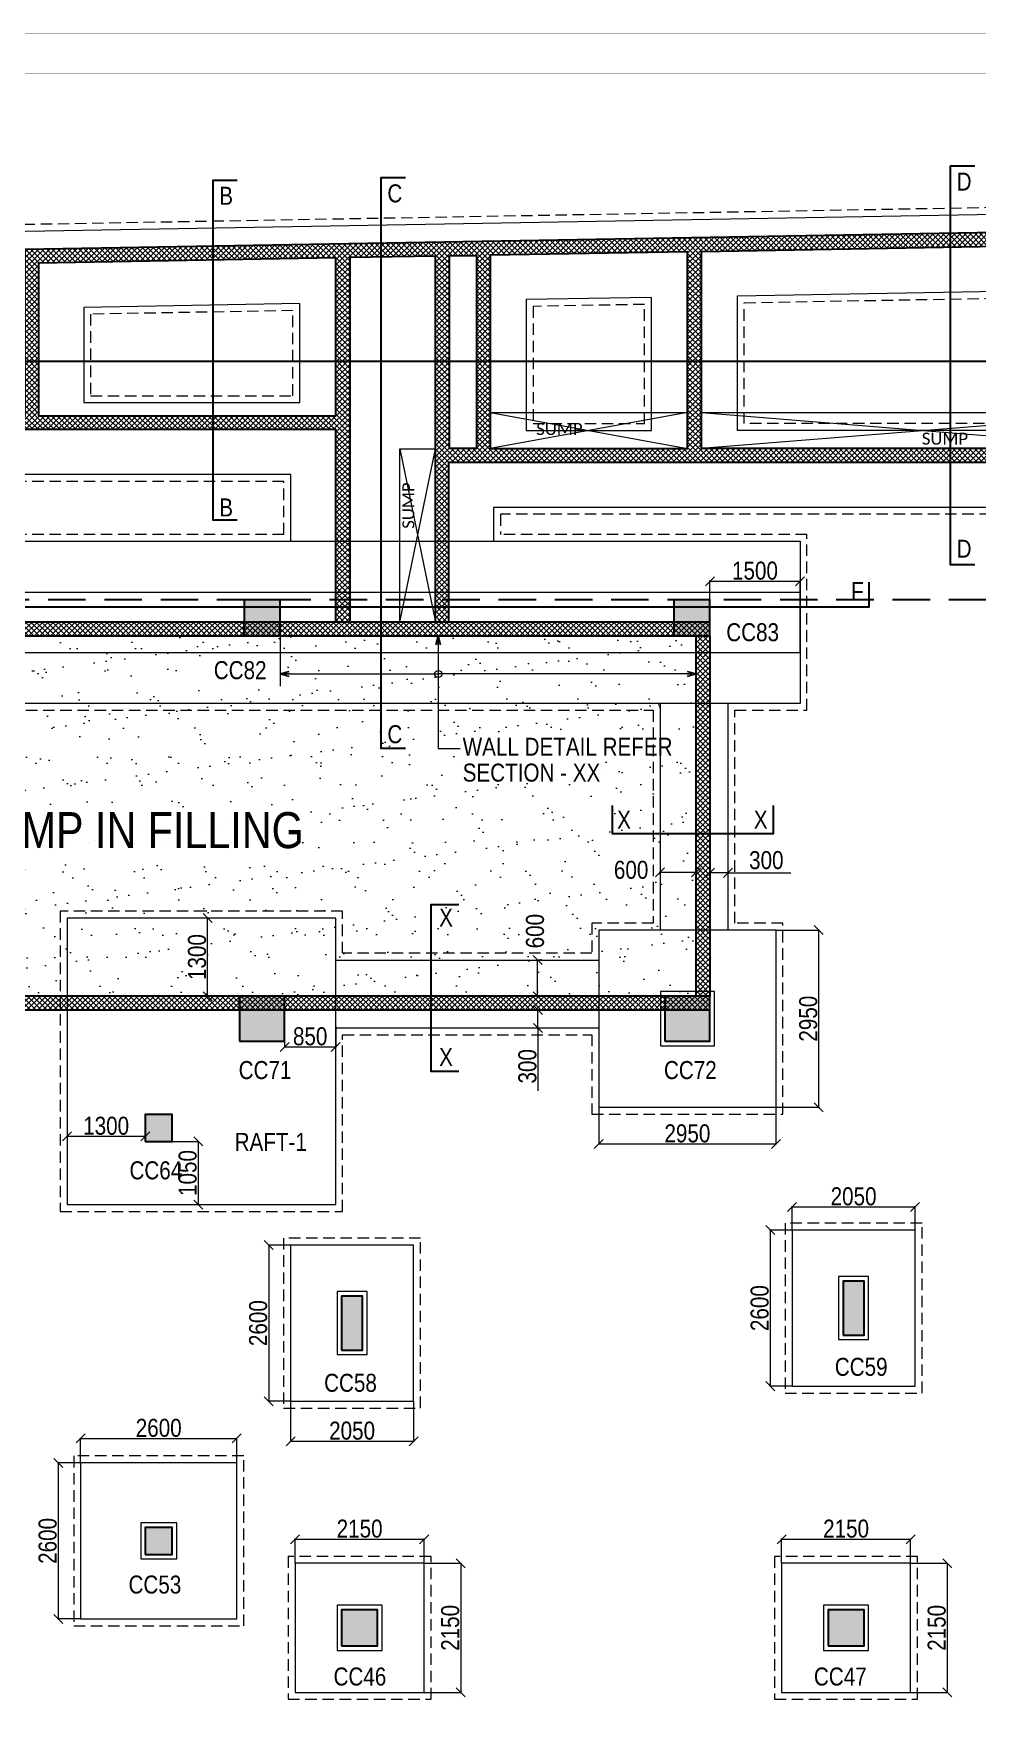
# Model space of a CAD drawing. Header units: millimetres. Extents: x 1112055 to 3390982, y -148532 to 766891.
# Drawn here: x 2904892 to 2920605, y 348168 to 376192 of the extents above; entities that cross this region are included whole.
import ezdxf

# ---------------------------------------------------------------- set-up
doc = ezdxf.new("R2010")
doc.units = ezdxf.units.MM
doc.header["$PDMODE"] = 35
doc.header["$PDSIZE"] = -25
doc.linetypes.add('DASHED2', pattern=[0.375, 0.25, -0.125])
doc.linetypes.add('Hidden', pattern=[9.525, 6.35, -3.175])
for name, color, linetype, lineweight in [('A_Cut-out', 251, 'Continuous', 9), ('B COL. NO.', 3, 'Continuous', 20), ('B FINAL COLUMN', 1, 'Continuous', 30), ('B FOOTING', 49, 'Continuous', 20), ('B FOOTING DIM', 234, 'Continuous', 9), ('B HATCH', 250, 'Continuous', 0), ('B P.C.C', 251, 'Continuous', 0), ('B TITLE BLOCK', 250, 'Continuous', 0), ('EXCAVATION LINE', 236, 'Continuous', 30)]:
    doc.layers.add(name, color=color, linetype=linetype, lineweight=lineweight)
doc.layers.add('B Pedestal', color=7, linetype='Continuous', lineweight=9, true_color=0x5c8948)
doc.layers.add('B-COL HT', color=7, linetype='Continuous', lineweight=0, true_color=0x4e4f45)
doc.layers.add('SXO-TEXT-AREA LOCATION', color=7, linetype='Continuous')
doc.styles.add('ARIAL', font='arial.ttf')
doc.styles.get("Standard").update_dxf_attribs({"font": 'arial.ttf'})
doc.styles.add('SWINC', font='swissc.ttf')
doc.dimstyles.new('BHOOMI', dxfattribs={"dimtxt": 230, "dimasz": 150, "dimexe": 10, "dimexo": 0, "dimgap": 25, "dimtad": 1, "dimdec": 0, "dimzin": 0, "dimdsep": 46, "dimtxsty": 'SWINC', "dimblk": 'OBLIQUE', "dimcen": 0.09, "dimclrd": 250, "dimclre": 250, "dimclrt": 256, "dimaunit": 1, "dimadec": 3, "dimazin": 0, "dimtfac": 1, "dimtdec": 0, "dimtofl": 0, "dimtmove": 1, "dimatfit": 3, "dimfxl": 100, "dimtolj": 1, "dimtzin": 0, "dimlwd": 9, "dimlwe": 5, "dimarcsym": 0})
doc.dimstyles.new('DIM 1', dxfattribs={"dimscale": 0, "dimtxt": 230, "dimasz": 150, "dimexe": 0.18, "dimexo": 0.0625, "dimgap": 0.5, "dimtad": 1, "dimdec": 0, "dimzin": 0, "dimdsep": 46, "dimtxsty": 'ARIAL', "dimblk": 'OBLIQUE', "dimcen": 6, "dimse1": 1, "dimse2": 1, "dimclrd": 256, "dimclrt": 256, "dimadec": 0, "dimazin": 2, "dimtfac": 0.75, "dimtdec": 0, "dimtix": 1, "dimtofl": 0, "dimtmove": 1, "dimatfit": 3, "dimldrblk": 'OPEN30', "dimfxl": 0.18, "dimfrac": 1, "dimtolj": 1, "dimtzin": 0, "dimlwd": -1, "dimarcsym": 0})
pattern_1 = [(45, (1045717.51, -149308.41), (-44.9012806, 44.9012806), []), (135, (1045717.51, -149308.41), (-44.9012806, -44.9012806), [])]

# ---------------------------------------------------------------- blocks, each defined once
blk = doc.blocks.new('_Oblique')
at = {"color": 0, "linetype": 'ByBlock', "lineweight": -2}
blk.add_line((-0.5, -0.5), (0.5, 0.5), dxfattribs=at)
blk = doc.blocks.new('*D4912')
at = {"layer": 'B FOOTING DIM', "color": 250, "lineweight": 5, "ltscale": 0.5, "transparency": 16777216}
for p, q in [((2916152, 366762), (2916152, 367082)), ((2916152, 367072), (2917652, 367072)), ((2917652, 366762), (2917652, 367082))]:
    blk.add_line(p, q, dxfattribs=at)
at = {"layer": 'Defpoints', "color": 0, "transparency": 16777216}
for p in [(2917652, 367072), (2916152, 366762), (2917652, 366762)]:
    blk.add_point(p, dxfattribs=at)
at = {"layer": 'B FOOTING DIM', "color": 250, "lineweight": 5, "transparency": 16777216, "xscale": 150, "yscale": 150, "zscale": 150, "rotation": 180}
blk.add_blockref('_Oblique', (2916152, 367072), dxfattribs=at)
at = {"layer": 'B FOOTING DIM', "color": 250, "lineweight": 5, "transparency": 16777216, "xscale": 150, "yscale": 150, "zscale": 150}
blk.add_blockref('_Oblique', (2917652, 367072), dxfattribs=at)
at = {"layer": 'B FOOTING DIM', "transparency": 16777216, "insert": (2916902, 367247), "char_height": 300, "attachment_point": 5, "style": 'SWINC'}
blk.add_mtext('\\A1;1500', dxfattribs=at)
blk = doc.blocks.new('*D5020')
at = {"layer": 'B FOOTING DIM', "color": 250, "lineweight": 5, "ltscale": 0.5, "transparency": 16777216}
for p, q in [((2909244, 350717), (2909244, 351128)), ((2909244, 351118), (2911394, 351118)), ((2911394, 350717), (2911394, 351128))]:
    blk.add_line(p, q, dxfattribs=at)
at = {"layer": 'Defpoints', "color": 0, "transparency": 16777216}
for p in [(2911394, 351118), (2909244, 350717), (2911394, 350717)]:
    blk.add_point(p, dxfattribs=at)
at = {"layer": 'B FOOTING DIM', "color": 250, "lineweight": 5, "transparency": 16777216, "xscale": 150, "yscale": 150, "zscale": 150, "rotation": 180}
blk.add_blockref('_Oblique', (2909244, 351118), dxfattribs=at)
at = {"layer": 'B FOOTING DIM', "color": 250, "lineweight": 5, "transparency": 16777216, "xscale": 150, "yscale": 150, "zscale": 150}
blk.add_blockref('_Oblique', (2911394, 351118), dxfattribs=at)
at = {"layer": 'B FOOTING DIM', "transparency": 16777216, "insert": (2910319, 351293), "char_height": 300, "attachment_point": 5, "style": 'SWINC'}
blk.add_mtext('\\A1;2150', dxfattribs=at)
blk = doc.blocks.new('*D5021')
at = {"layer": 'B FOOTING DIM', "color": 250, "lineweight": 5, "ltscale": 0.5, "transparency": 16777216}
for p, q in [((2911394, 350717), (2912014, 350717)), ((2912004, 350717), (2912004, 348567)), ((2911394, 348567), (2912014, 348567))]:
    blk.add_line(p, q, dxfattribs=at)
at = {"layer": 'Defpoints', "color": 0, "transparency": 16777216}
for p in [(2911394, 350717), (2911394, 348567), (2912004, 348567)]:
    blk.add_point(p, dxfattribs=at)
at = {"layer": 'B FOOTING DIM', "color": 250, "lineweight": 5, "transparency": 16777216, "xscale": 150, "yscale": 150, "zscale": 150}
for p, rotation in [((2912004, 350717), 90), ((2912004, 348567), 270)]:
    blk.add_blockref('_Oblique', p, dxfattribs=dict(at, rotation=rotation))
at = {"layer": 'B FOOTING DIM', "transparency": 16777216, "insert": (2911829, 349642), "char_height": 300, "attachment_point": 5, "rotation": 90, "style": 'SWINC'}
blk.add_mtext('\\A1;2150', dxfattribs=at)
blk = doc.blocks.new('*D5022')
at = {"layer": 'B FOOTING DIM', "color": 250, "lineweight": 5, "ltscale": 0.5, "transparency": 16777216}
for p, q in [((2917344, 350717), (2917344, 351128)), ((2917344, 351118), (2919494, 351118)), ((2919494, 350717), (2919494, 351128))]:
    blk.add_line(p, q, dxfattribs=at)
at = {"layer": 'Defpoints', "color": 0, "transparency": 16777216}
for p in [(2919494, 351118), (2917344, 350717), (2919494, 350717)]:
    blk.add_point(p, dxfattribs=at)
at = {"layer": 'B FOOTING DIM', "color": 250, "lineweight": 5, "transparency": 16777216, "xscale": 150, "yscale": 150, "zscale": 150, "rotation": 180}
blk.add_blockref('_Oblique', (2917344, 351118), dxfattribs=at)
at = {"layer": 'B FOOTING DIM', "color": 250, "lineweight": 5, "transparency": 16777216, "xscale": 150, "yscale": 150, "zscale": 150}
blk.add_blockref('_Oblique', (2919494, 351118), dxfattribs=at)
at = {"layer": 'B FOOTING DIM', "transparency": 16777216, "insert": (2918419, 351293), "char_height": 300, "attachment_point": 5, "style": 'SWINC'}
blk.add_mtext('\\A1;2150', dxfattribs=at)
blk = doc.blocks.new('*D5023')
at = {"layer": 'B FOOTING DIM', "color": 250, "lineweight": 5, "ltscale": 0.5, "transparency": 16777216}
for p, q in [((2919494, 350717), (2920114, 350717)), ((2920104, 350717), (2920104, 348567)), ((2919494, 348567), (2920114, 348567))]:
    blk.add_line(p, q, dxfattribs=at)
at = {"layer": 'Defpoints', "color": 0, "transparency": 16777216}
for p in [(2919494, 350717), (2919494, 348567), (2920104, 348567)]:
    blk.add_point(p, dxfattribs=at)
at = {"layer": 'B FOOTING DIM', "color": 250, "lineweight": 5, "transparency": 16777216, "xscale": 150, "yscale": 150, "zscale": 150}
for p, rotation in [((2920104, 350717), 90), ((2920104, 348567), 270)]:
    blk.add_blockref('_Oblique', p, dxfattribs=dict(at, rotation=rotation))
at = {"layer": 'B FOOTING DIM', "transparency": 16777216, "insert": (2919929, 349642), "char_height": 300, "attachment_point": 5, "rotation": 90, "style": 'SWINC'}
blk.add_mtext('\\A1;2150', dxfattribs=at)
blk = doc.blocks.new('*D5024')
at = {"layer": 'B FOOTING DIM', "color": 250, "lineweight": 5, "ltscale": 0.5, "transparency": 16777216}
for p, q in [((2909169, 356017), (2908796, 356017)), ((2908806, 356017), (2908806, 353417)), ((2909169, 353417), (2908796, 353417))]:
    blk.add_line(p, q, dxfattribs=at)
at = {"layer": 'Defpoints', "color": 0, "transparency": 16777216}
for p in [(2909169, 356017), (2908806, 353417), (2909169, 353417)]:
    blk.add_point(p, dxfattribs=at)
at = {"layer": 'B FOOTING DIM', "color": 250, "lineweight": 5, "transparency": 16777216, "xscale": 150, "yscale": 150, "zscale": 150}
for p, rotation in [((2908806, 356017), 90), ((2908806, 353417), 270)]:
    blk.add_blockref('_Oblique', p, dxfattribs=dict(at, rotation=rotation))
at = {"layer": 'B FOOTING DIM', "transparency": 16777216, "insert": (2908631, 354717), "char_height": 300, "attachment_point": 5, "rotation": 90, "style": 'SWINC'}
blk.add_mtext('\\A1;2600', dxfattribs=at)
blk = doc.blocks.new('*D5025')
at = {"layer": 'B FOOTING DIM', "color": 250, "lineweight": 5, "ltscale": 0.5, "transparency": 16777216}
for p, q in [((2909169, 353417), (2909169, 352740)), ((2911219, 353417), (2911219, 352740)), ((2909169, 352750), (2911219, 352750))]:
    blk.add_line(p, q, dxfattribs=at)
at = {"layer": 'Defpoints', "color": 0, "transparency": 16777216}
for p in [(2909169, 353417), (2911219, 353417), (2911219, 352750)]:
    blk.add_point(p, dxfattribs=at)
at = {"layer": 'B FOOTING DIM', "color": 250, "lineweight": 5, "transparency": 16777216, "xscale": 150, "yscale": 150, "zscale": 150, "rotation": 180}
blk.add_blockref('_Oblique', (2909169, 352750), dxfattribs=at)
at = {"layer": 'B FOOTING DIM', "color": 250, "lineweight": 5, "transparency": 16777216, "xscale": 150, "yscale": 150, "zscale": 150}
blk.add_blockref('_Oblique', (2911219, 352750), dxfattribs=at)
at = {"layer": 'B FOOTING DIM', "transparency": 16777216, "insert": (2910194, 352925), "char_height": 300, "attachment_point": 5, "style": 'SWINC'}
blk.add_mtext('\\A1;2050', dxfattribs=at)
blk = doc.blocks.new('*D5026')
at = {"layer": 'B FOOTING DIM', "color": 250, "lineweight": 5, "ltscale": 0.5, "transparency": 16777216}
for p, q in [((2917519, 356267), (2917146, 356267)), ((2917156, 356267), (2917156, 353667)), ((2917519, 353667), (2917146, 353667))]:
    blk.add_line(p, q, dxfattribs=at)
at = {"layer": 'Defpoints', "color": 0, "transparency": 16777216}
for p in [(2917519, 356267), (2917156, 353667), (2917519, 353667)]:
    blk.add_point(p, dxfattribs=at)
at = {"layer": 'B FOOTING DIM', "color": 250, "lineweight": 5, "transparency": 16777216, "xscale": 150, "yscale": 150, "zscale": 150}
for p, rotation in [((2917156, 356267), 90), ((2917156, 353667), 270)]:
    blk.add_blockref('_Oblique', p, dxfattribs=dict(at, rotation=rotation))
at = {"layer": 'B FOOTING DIM', "transparency": 16777216, "insert": (2916981, 354967), "char_height": 300, "attachment_point": 5, "rotation": 90, "style": 'SWINC'}
blk.add_mtext('\\A1;2600', dxfattribs=at)
blk = doc.blocks.new('*D5027')
at = {"layer": 'B FOOTING DIM', "color": 250, "lineweight": 5, "ltscale": 0.5, "transparency": 16777216}
for p, q in [((2917519, 356267), (2917519, 356662)), ((2917519, 356652), (2919569, 356652)), ((2919569, 356267), (2919569, 356662))]:
    blk.add_line(p, q, dxfattribs=at)
at = {"layer": 'Defpoints', "color": 0, "transparency": 16777216}
for p in [(2919569, 356652), (2917519, 356267), (2919569, 356267)]:
    blk.add_point(p, dxfattribs=at)
at = {"layer": 'B FOOTING DIM', "color": 250, "lineweight": 5, "transparency": 16777216, "xscale": 150, "yscale": 150, "zscale": 150, "rotation": 180}
blk.add_blockref('_Oblique', (2917519, 356652), dxfattribs=at)
at = {"layer": 'B FOOTING DIM', "color": 250, "lineweight": 5, "transparency": 16777216, "xscale": 150, "yscale": 150, "zscale": 150}
blk.add_blockref('_Oblique', (2919569, 356652), dxfattribs=at)
at = {"layer": 'B FOOTING DIM', "transparency": 16777216, "insert": (2918544, 356827), "char_height": 300, "attachment_point": 5, "style": 'SWINC'}
blk.add_mtext('\\A1;2050', dxfattribs=at)
blk = doc.blocks.new('*D5054')
at = {"layer": 'B FOOTING DIM', "color": 250, "lineweight": 5, "ltscale": 0.5, "transparency": 16777216}
for p, q in [((2914302, 358312), (2914302, 357690)), ((2917252, 358312), (2917252, 357690)), ((2917252, 357700), (2914302, 357700))]:
    blk.add_line(p, q, dxfattribs=at)
at = {"layer": 'Defpoints', "color": 0, "transparency": 16777216}
for p in [(2914302, 358312), (2917252, 358312), (2914302, 357700)]:
    blk.add_point(p, dxfattribs=at)
at = {"layer": 'B FOOTING DIM', "color": 250, "lineweight": 5, "transparency": 16777216, "xscale": 150, "yscale": 150, "zscale": 150, "rotation": 180}
blk.add_blockref('_Oblique', (2914302, 357700), dxfattribs=at)
at = {"layer": 'B FOOTING DIM', "color": 250, "lineweight": 5, "transparency": 16777216, "xscale": 150, "yscale": 150, "zscale": 150}
blk.add_blockref('_Oblique', (2917252, 357700), dxfattribs=at)
at = {"layer": 'B FOOTING DIM', "transparency": 16777216, "insert": (2915777, 357875), "char_height": 300, "attachment_point": 5, "style": 'SWINC'}
blk.add_mtext('\\A1;2950', dxfattribs=at)
blk = doc.blocks.new('*D5055')
at = {"layer": 'B FOOTING DIM', "color": 250, "lineweight": 5, "ltscale": 0.5, "transparency": 16777216}
for p, q in [((2917252, 361262), (2917975, 361262)), ((2917965, 358312), (2917965, 361262)), ((2917252, 358312), (2917975, 358312))]:
    blk.add_line(p, q, dxfattribs=at)
at = {"layer": 'Defpoints', "color": 0, "transparency": 16777216}
for p in [(2917252, 361262), (2917965, 361262), (2917252, 358312)]:
    blk.add_point(p, dxfattribs=at)
at = {"layer": 'B FOOTING DIM', "color": 250, "lineweight": 5, "transparency": 16777216, "xscale": 150, "yscale": 150, "zscale": 150}
for p, rotation in [((2917965, 361262), 90), ((2917965, 358312), 270)]:
    blk.add_blockref('_Oblique', p, dxfattribs=dict(at, rotation=rotation))
at = {"layer": 'B FOOTING DIM', "transparency": 16777216, "insert": (2917790, 359787), "char_height": 300, "attachment_point": 5, "rotation": 90, "style": 'SWINC'}
blk.add_mtext('\\A1;2950', dxfattribs=at)
blk = doc.blocks.new('*D5112')
at = {"layer": 'B FOOTING DIM', "color": 250, "lineweight": 5, "ltscale": 0.5, "transparency": 16777216}
for p, q in [((2905674, 352390), (2905674, 352806)), ((2905674, 352796), (2908274, 352796)), ((2908274, 352390), (2908274, 352806))]:
    blk.add_line(p, q, dxfattribs=at)
at = {"layer": 'Defpoints', "color": 0, "transparency": 16777216}
for p in [(2908274, 352796), (2905674, 352390), (2908274, 352390)]:
    blk.add_point(p, dxfattribs=at)
at = {"layer": 'B FOOTING DIM', "color": 250, "lineweight": 5, "transparency": 16777216, "xscale": 150, "yscale": 150, "zscale": 150, "rotation": 180}
blk.add_blockref('_Oblique', (2905674, 352796), dxfattribs=at)
at = {"layer": 'B FOOTING DIM', "color": 250, "lineweight": 5, "transparency": 16777216, "xscale": 150, "yscale": 150, "zscale": 150}
blk.add_blockref('_Oblique', (2908274, 352796), dxfattribs=at)
at = {"layer": 'B FOOTING DIM', "transparency": 16777216, "insert": (2906974, 352971), "char_height": 300, "attachment_point": 5, "style": 'SWINC'}
blk.add_mtext('\\A1;2600', dxfattribs=at)
blk = doc.blocks.new('*D5113')
at = {"layer": 'B FOOTING DIM', "color": 250, "lineweight": 5, "ltscale": 0.5, "transparency": 16777216}
for p, q in [((2905674, 352390), (2905291, 352390)), ((2905301, 352390), (2905301, 349790)), ((2905674, 349790), (2905291, 349790))]:
    blk.add_line(p, q, dxfattribs=at)
at = {"layer": 'Defpoints', "color": 0, "transparency": 16777216}
for p in [(2905674, 352390), (2905301, 349790), (2905674, 349790)]:
    blk.add_point(p, dxfattribs=at)
at = {"layer": 'B FOOTING DIM', "color": 250, "lineweight": 5, "transparency": 16777216, "xscale": 150, "yscale": 150, "zscale": 150}
for p, rotation in [((2905301, 352390), 90), ((2905301, 349790), 270)]:
    blk.add_blockref('_Oblique', p, dxfattribs=dict(at, rotation=rotation))
at = {"layer": 'B FOOTING DIM', "transparency": 16777216, "insert": (2905126, 351090), "char_height": 300, "attachment_point": 5, "rotation": 90, "style": 'SWINC'}
blk.add_mtext('\\A1;2600', dxfattribs=at)
blk = doc.blocks.new('*D5125')
at = {"layer": 'B FOOTING DIM', "color": 250, "lineweight": 5, "ltscale": 0.5, "transparency": 16777216}
for p, q in [((2905449, 357951), (2905449, 357817)), ((2906749, 357967), (2906749, 357817)), ((2906749, 357827), (2905449, 357827))]:
    blk.add_line(p, q, dxfattribs=at)
at = {"layer": 'Defpoints', "color": 0, "transparency": 16777216}
for p in [(2905449, 357951), (2906749, 357967), (2905449, 357827)]:
    blk.add_point(p, dxfattribs=at)
at = {"layer": 'B FOOTING DIM', "color": 250, "lineweight": 5, "transparency": 16777216, "xscale": 150, "yscale": 150, "zscale": 150, "rotation": 180}
blk.add_blockref('_Oblique', (2905449, 357827), dxfattribs=at)
at = {"layer": 'B FOOTING DIM', "color": 250, "lineweight": 5, "transparency": 16777216, "xscale": 150, "yscale": 150, "zscale": 150}
blk.add_blockref('_Oblique', (2906749, 357827), dxfattribs=at)
at = {"layer": 'B FOOTING DIM', "transparency": 16777216, "insert": (2906099, 358002), "char_height": 300, "attachment_point": 5, "style": 'SWINC'}
blk.add_mtext('\\A1;1300', dxfattribs=at)
blk = doc.blocks.new('*D5126')
at = {"layer": 'B FOOTING DIM', "color": 250, "lineweight": 5, "ltscale": 0.5, "transparency": 16777216}
for p, q in [((2909071, 359662), (2909071, 359307)), ((2909921, 359657), (2909921, 359307)), ((2909071, 359317), (2909921, 359317))]:
    blk.add_line(p, q, dxfattribs=at)
at = {"layer": 'Defpoints', "color": 0, "transparency": 16777216}
for p in [(2909071, 359662), (2909921, 359657), (2909921, 359317)]:
    blk.add_point(p, dxfattribs=at)
at = {"layer": 'B FOOTING DIM', "color": 250, "lineweight": 5, "transparency": 16777216, "xscale": 150, "yscale": 150, "zscale": 150, "rotation": 180}
blk.add_blockref('_Oblique', (2909071, 359317), dxfattribs=at)
at = {"layer": 'B FOOTING DIM', "color": 250, "lineweight": 5, "transparency": 16777216, "xscale": 150, "yscale": 150, "zscale": 150}
blk.add_blockref('_Oblique', (2909921, 359317), dxfattribs=at)
at = {"layer": 'B FOOTING DIM', "transparency": 16777216, "insert": (2909496, 359492), "char_height": 300, "attachment_point": 5, "style": 'SWINC'}
blk.add_mtext('\\A1;850', dxfattribs=at)
blk = doc.blocks.new('*D5127')
at = {"layer": 'B FOOTING DIM', "color": 250, "lineweight": 5, "ltscale": 0.5, "transparency": 16777216}
for p, q in [((2907199, 357742), (2907642, 357742)), ((2907632, 357742), (2907632, 356692)), ((2907199, 356692), (2907642, 356692))]:
    blk.add_line(p, q, dxfattribs=at)
at = {"layer": 'Defpoints', "color": 0, "transparency": 16777216}
for p in [(2907199, 357742), (2907199, 356692), (2907632, 356692)]:
    blk.add_point(p, dxfattribs=at)
at = {"layer": 'B FOOTING DIM', "color": 250, "lineweight": 5, "transparency": 16777216, "xscale": 150, "yscale": 150, "zscale": 150}
for p, rotation in [((2907632, 357742), 90), ((2907632, 356692), 270)]:
    blk.add_blockref('_Oblique', p, dxfattribs=dict(at, rotation=rotation))
at = {"layer": 'B FOOTING DIM', "transparency": 16777216, "insert": (2907457, 357217), "char_height": 300, "attachment_point": 5, "rotation": 90, "style": 'SWINC'}
blk.add_mtext('\\A1;1050', dxfattribs=at)
blk = doc.blocks.new('*D5128')
at = {"layer": 'B FOOTING DIM', "color": 250, "lineweight": 5, "ltscale": 0.5, "transparency": 16777216}
for p, q in [((2908321, 361463), (2907778, 361463)), ((2907788, 360162), (2907788, 361463)), ((2908321, 360162), (2907778, 360162))]:
    blk.add_line(p, q, dxfattribs=at)
at = {"layer": 'Defpoints', "color": 0, "transparency": 16777216}
for p in [(2907788, 361463), (2908321, 361463), (2908321, 360162)]:
    blk.add_point(p, dxfattribs=at)
at = {"layer": 'B FOOTING DIM', "color": 250, "lineweight": 5, "transparency": 16777216, "xscale": 150, "yscale": 150, "zscale": 150}
for p, rotation in [((2907788, 361463), 90), ((2907788, 360162), 270)]:
    blk.add_blockref('_Oblique', p, dxfattribs=dict(at, rotation=rotation))
at = {"layer": 'B FOOTING DIM', "transparency": 16777216, "insert": (2907613, 360813), "char_height": 300, "attachment_point": 5, "rotation": 90, "style": 'SWINC'}
blk.add_mtext('\\A1;1300', dxfattribs=at)
blk = doc.blocks.new('*D5215')
at = {"layer": 'B FOOTING DIM', "color": 250, "lineweight": 5, "ltscale": 0.5, "transparency": 16777216}
for p, q in [((2913113, 359932), (2913299, 359932)), ((2913289, 359632), (2913289, 359932)), ((2913113, 359632), (2913299, 359632)), ((2913289, 359632), (2913289, 358584))]:
    blk.add_line(p, q, dxfattribs=at)
at = {"layer": 'Defpoints', "color": 0, "transparency": 16777216}
for p in [(2913113, 359932), (2913289, 359932), (2913113, 359632)]:
    blk.add_point(p, dxfattribs=at)
at = {"layer": 'B FOOTING DIM', "color": 250, "lineweight": 5, "transparency": 16777216, "xscale": 150, "yscale": 150, "zscale": 150}
for p, rotation in [((2913289, 359932), 90), ((2913289, 359632), 270)]:
    blk.add_blockref('_Oblique', p, dxfattribs=dict(at, rotation=rotation))
at = {"layer": 'B FOOTING DIM', "transparency": 16777216, "insert": (2913114, 358994), "char_height": 300, "attachment_point": 5, "rotation": 90, "style": 'SWINC'}
blk.add_mtext('\\A1;300', dxfattribs=at)
blk = doc.blocks.new('*D5216')
at = {"layer": 'B FOOTING DIM', "color": 250, "lineweight": 5, "ltscale": 0.5, "transparency": 16777216}
for p, q in [((2913319, 360762), (2913272, 360762)), ((2913282, 360162), (2913282, 360762)), ((2913319, 360162), (2913272, 360162))]:
    blk.add_line(p, q, dxfattribs=at)
at = {"layer": 'Defpoints', "color": 0, "transparency": 16777216}
for p in [(2913282, 360762), (2913319, 360762), (2913319, 360162)]:
    blk.add_point(p, dxfattribs=at)
at = {"layer": 'B FOOTING DIM', "color": 250, "lineweight": 5, "transparency": 16777216, "xscale": 150, "yscale": 150, "zscale": 150}
for p, rotation in [((2913282, 360762), 90), ((2913282, 360162), 270)]:
    blk.add_blockref('_Oblique', p, dxfattribs=dict(at, rotation=rotation))
at = {"layer": 'B FOOTING DIM', "transparency": 16777216, "insert": (2913241, 361245), "char_height": 300, "attachment_point": 5, "rotation": 90, "style": 'SWINC'}
blk.add_mtext('\\A1;600', dxfattribs=at)
blk = doc.blocks.new('_Open30')
at = {"color": 0, "linetype": 'ByBlock', "lineweight": -2}
for p, q in [((-1, 0.27), (0, 0)), ((0, 0), (-1, -0.27)), ((0, 0), (-1, 0))]:
    blk.add_line(p, q, dxfattribs=at)
blk = doc.blocks.new('*D5217')
at = {"layer": 'B FOOTING DIM', "color": 250, "lineweight": 5, "ltscale": 0.5, "transparency": 16777216}
for p, q in [((2916152, 362391), (2916152, 362206)), ((2916452, 362391), (2916452, 362206)), ((2916452, 362216), (2916152, 362216)), ((2916452, 362216), (2917501, 362216))]:
    blk.add_line(p, q, dxfattribs=at)
at = {"layer": 'Defpoints', "color": 0, "transparency": 16777216}
for p in [(2916152, 362391), (2916452, 362391), (2916152, 362216)]:
    blk.add_point(p, dxfattribs=at)
at = {"layer": 'B FOOTING DIM', "color": 250, "lineweight": 5, "transparency": 16777216, "xscale": 150, "yscale": 150, "zscale": 150, "rotation": 180}
blk.add_blockref('_Oblique', (2916152, 362216), dxfattribs=at)
at = {"layer": 'B FOOTING DIM', "color": 250, "lineweight": 5, "transparency": 16777216, "xscale": 150, "yscale": 150, "zscale": 150}
blk.add_blockref('_Oblique', (2916452, 362216), dxfattribs=at)
at = {"layer": 'B FOOTING DIM', "transparency": 16777216, "insert": (2917091, 362426), "char_height": 300, "attachment_point": 5, "style": 'SWINC'}
blk.add_mtext('\\A1;300', dxfattribs=at)
blk = doc.blocks.new('*D5218')
at = {"layer": 'B FOOTING DIM', "color": 250, "lineweight": 5, "ltscale": 0.5, "transparency": 16777216}
for p, q in [((2915322, 362186), (2915322, 362232)), ((2915922, 362222), (2915322, 362222)), ((2915922, 362186), (2915922, 362232))]:
    blk.add_line(p, q, dxfattribs=at)
at = {"layer": 'Defpoints', "color": 0, "transparency": 16777216}
for p in [(2915322, 362222), (2915322, 362186), (2915922, 362186)]:
    blk.add_point(p, dxfattribs=at)
at = {"layer": 'B FOOTING DIM', "color": 250, "lineweight": 5, "transparency": 16777216, "xscale": 150, "yscale": 150, "zscale": 150, "rotation": 180}
blk.add_blockref('_Oblique', (2915322, 362222), dxfattribs=at)
at = {"layer": 'B FOOTING DIM', "color": 250, "lineweight": 5, "transparency": 16777216, "xscale": 150, "yscale": 150, "zscale": 150}
blk.add_blockref('_Oblique', (2915922, 362222), dxfattribs=at)
at = {"layer": 'B FOOTING DIM', "transparency": 16777216, "insert": (2914840, 362264), "char_height": 300, "attachment_point": 5, "style": 'SWINC'}
blk.add_mtext('\\A1;600', dxfattribs=at)

msp = doc.modelspace()

# ---------------------------------------------------------------- hatches: boundary and pattern name
at = {"layer": 'B HATCH', "lineweight": 0}
h = msp.add_hatch(dxfattribs=at)
h.set_pattern_fill('ANSI37', color=250, scale=20, style=0)
h.set_pattern_definition([(45, (1154208.626, -149308.41), (-44.9012806, 44.9012806), []), (135, (1154208.626, -149308.41), (-44.9012806, -44.9012806), [])])
h.paths.add_polyline_path([(2930839.2, 369281.5), (2930839.2, 372824.4), (2923664.2, 372698.5), (2923664.2, 369281.7)], flags=16)
h.paths.add_polyline_path([(2904975.2, 369828.2), (2909924.2, 369828.2), (2909924.2, 372457.1), (2904975.2, 372370.2)], flags=16)
h.paths.add_polyline_path([(2911814.2, 372490.5), (2912264.2, 372498.4), (2912264.2, 369281.2), (2911814.2, 369281.2)], flags=16)
h.paths.add_polyline_path([(2867749.2, 369013), (2867749.2, 260347.4), (2918209.2, 260347.4), (2918209.2, 300147.4), (2930839.2, 300147.4), (2930839.2, 369051.5), (2911800.8, 369052), (2911800.8, 366392.4), (2911584.2, 366392.4), (2911584.2, 372486.5), (2910154.2, 372461.4), (2910154.2, 366392.4), (2909924.2, 366392.4), (2909924.2, 369598.2), (2900473.2, 369598.2), (2900473.2, 369013)], flags=16)
h.paths.add_polyline_path([(2923438.8, 372694.5), (2923438.8, 369281.7), (2916009.2, 369281.9), (2916009.2, 372564.1)], flags=16)
h.paths.add_polyline_path([(2912494.2, 369282), (2912494.2, 372502.4), (2915779.2, 372560.1), (2915779.2, 369281.9)], flags=16)
h.paths.add_polyline_path([(2900243.2, 369243), (2867519.2, 369243), (2867519.2, 260117.4), (2918439.2, 260117.4), (2918439.2, 299917.4), (2931069.2, 299917.4), (2931069.2, 373058.5), (2904745.2, 372596.5), (2904745.2, 369828.2), (2900243.2, 369828.2)])
at = {"layer": 'B HATCH'}
h = msp.add_hatch(dxfattribs=at)
h.set_pattern_fill('ANSI37', color=250, scale=20, style=0)
h.set_pattern_definition(pattern_1)
h.paths.add_polyline_path([(2896244.2, 366162.4), (2908395.8, 366162.4), (2908395.8, 366392.4), (2896244.2, 366392.4)])
h = msp.add_hatch(dxfattribs=at)
h.set_pattern_fill('ANSI37', color=250, scale=20, style=0)
h.set_pattern_definition([(45, (1058469.177, -149308.41), (-44.9012806, 44.9012806), []), (135, (1058469.177, -149308.41), (-44.9012806, -44.9012806), [])])
h.paths.add_polyline_path([(2908395.8, 366162.4), (2916152.5, 366162.4), (2916152.5, 366392.4), (2908395.8, 366392.4)])
h = msp.add_hatch(dxfattribs=at)
h.set_pattern_fill('ANSI37', color=250, scale=20, style=0)
h.set_pattern_definition(pattern_1)
h.paths.add_polyline_path([(2916152.5, 360162.4), (2915922.5, 360162.4), (2915922.5, 366162.4), (2916152.5, 366162.4)])
h = msp.add_hatch(dxfattribs=at)
h.set_pattern_fill('ANSI37', color=250, scale=20, style=0)
h.set_pattern_definition(pattern_1)
h.paths.add_polyline_path([(2896244.2, 359932.4), (2908320.8, 359932.4), (2908320.8, 360162.4), (2896244.2, 360162.4)])
h = msp.add_hatch(dxfattribs=at)
h.set_pattern_fill('ANSI37', color=250, scale=20, style=0)
h.set_pattern_definition([(45, (1058469.177, -155538.41), (-44.9012806, 44.9012806), []), (135, (1058469.177, -155538.41), (-44.9012806, -44.9012806), [])])
h.paths.add_polyline_path([(2908320.8, 359932.4), (2916152.5, 359932.4), (2916152.5, 360162.4), (2908320.8, 360162.4)])
at = {"layer": 'B-COL HT', "lineweight": 0}
h = msp.add_hatch(color=250, dxfattribs=at)
h.dxf.hatch_style = 1
h.paths.add_polyline_path([(2908395.8, 366162.4), (2908995.8, 366162.4), (2908995.8, 366762.4), (2908395.8, 366762.4)])
h = msp.add_hatch(color=250, dxfattribs=at)
h.dxf.hatch_style = 1
h.paths.add_polyline_path([(2915552.5, 366162.4), (2916152.5, 366162.4), (2916152.5, 366762.4), (2915552.5, 366762.4)])
h = msp.add_hatch(color=250, dxfattribs=at)
h.dxf.hatch_style = 1
h.paths.add_polyline_path([(2908320.8, 359412.4), (2909070.8, 359412.4), (2909070.8, 360162.4), (2908320.8, 360162.4)])
h = msp.add_hatch(color=250, dxfattribs=at)
h.dxf.hatch_style = 1
h.paths.add_polyline_path([(2916152.5, 360162.4), (2915402.5, 360162.4), (2915402.5, 359412.4), (2916152.5, 359412.4)])
h = msp.add_hatch(color=250, dxfattribs=at)
h.dxf.hatch_style = 1
h.paths.add_polyline_path([(2906749.2, 357742.4), (2907199.2, 357742.4), (2907199.2, 358192.4), (2906749.2, 358192.4)])
h = msp.add_hatch(color=250, dxfattribs=at)
h.dxf.hatch_style = 1
h.paths.add_polyline_path([(2906749.2, 357742.4), (2907199.2, 357742.4), (2907199.2, 358192.4), (2906749.2, 358192.4)])
h = msp.add_hatch(color=250, dxfattribs=at)
h.dxf.hatch_style = 1
h.paths.add_polyline_path([(2918369.2, 354517.4), (2918719.2, 354517.4), (2918719.2, 355417.4), (2918369.2, 355417.4)])
h = msp.add_hatch(color=250, dxfattribs=at)
h.dxf.hatch_style = 1
h.paths.add_polyline_path([(2910019.2, 354267.4), (2910369.2, 354267.4), (2910369.2, 355167.4), (2910019.2, 355167.4)])
h = msp.add_hatch(color=250, dxfattribs=at)
h.dxf.hatch_style = 1
h.paths.add_polyline_path([(2906749.2, 350864.9), (2907199.2, 350864.9), (2907199.2, 351314.9), (2906749.2, 351314.9)])
h = msp.add_hatch(color=250, dxfattribs=at)
h.dxf.hatch_style = 1
h.paths.add_polyline_path([(2906749.2, 350864.9), (2907199.2, 350864.9), (2907199.2, 351314.9), (2906749.2, 351314.9)])
h = msp.add_hatch(color=250, dxfattribs=at)
h.dxf.hatch_style = 1
h.paths.add_polyline_path([(2910019.2, 349342.4), (2910619.2, 349342.4), (2910619.2, 349942.4), (2910019.2, 349942.4)])
h = msp.add_hatch(color=250, dxfattribs=at)
h.dxf.hatch_style = 1
h.paths.add_polyline_path([(2918119.2, 349342.4), (2918719.2, 349342.4), (2918719.2, 349942.4), (2918119.2, 349942.4)])
at = {"layer": 'EXCAVATION LINE', "lineweight": 0}
h = msp.add_hatch(dxfattribs=at)
h.set_pattern_fill('AR-SAND', color=250, scale=15)
h.set_pattern_definition([(37.5, (785108.54, -8194.46), (-24.00047, 734.11986), [0, -579.12, 0, -647.7, 0, -619.125]), (7.5, (785108.5, -8194.5), (674.28492, 1075.23765), [0, -312.42, 0, -521.97, 0, -200.025]), (327.5, (784639.9, -8194.46), (1186.48856, 2.15578), [0, -190.5, 0, -685.8, 0, -895.35]), (317.5, (784639.9, -8194.5), (1145.3347, 334.394), [0, -95.25, 0, -449.58, 0, -514.35])])
h.paths.add_polyline_path([(2896244.2, 366162.4), (2915922.5, 366162.4), (2915922.5, 360162.4), (2896244.2, 360162.4)])

# ---------------------------------------------------------------- linework, layer by layer
at = {"color": 6, "lineweight": 30}
for points in [[(2920560.8, 373984.8), (2920151.5, 373984.8), (2920151.5, 367352.1), (2920560.8, 367352.1)], [(2908282.8, 373747.8), (2907873.5, 373747.8), (2907873.5, 368095.8), (2908282.8, 368095.8)], [(2911082.7, 373788.5), (2910673.5, 373788.5), (2910673.5, 364291.2), (2911082.7, 364291.2)], [(2903579.9, 371147.5), (2903579.9, 370738.3), (2932200.8, 370738.3), (2932200.8, 371147.5)], [(2897219.3, 367055.5), (2897219.3, 366646.3), (2918802.6, 366646.3), (2918802.6, 367055.5)], [(2914524.9, 363340), (2914524.9, 362870), (2917208.2, 362870), (2917208.2, 363340)], [(2911972.4, 361683.8), (2911506.7, 361683.8), (2911506.7, 358910.5), (2911972.4, 358910.5)]]:
    msp.add_lwpolyline(points, dxfattribs=at)
at = {"color": 16, "linetype": 'DASHED2', "lineweight": 30, "ltscale": 2500}
msp.add_lwpolyline([(2878719.2, 324917.4), (2931069.2, 324917.4), (2931069.2, 366762.4), (2878719.2, 366762.4)], close=True, dxfattribs=at)
at = {"layer": 'A_Cut-out', "ltscale": 10}
for p, q in [((2915779.2, 369881.4), (2912494.2, 369282)), ((2912494.2, 369881.4), (2915779.2, 369282)), ((2923438.8, 369881.4), (2916009.2, 369281.9)), ((2916009.2, 369881.4), (2923438.8, 369281.7)), ((2910987.1, 369279.5), (2911584.2, 366392.4)), ((2910987.1, 366392.4), (2911584.2, 369279.5))]:
    msp.add_line(p, q, dxfattribs=at)
for points in [[(2912494.2, 369881.4), (2915779.2, 369881.4)], [(2916009.2, 369881.4), (2923438.8, 369881.4)]]:
    msp.add_lwpolyline(points, dxfattribs=at)
msp.add_lwpolyline([(2910987.1, 369279.5), (2911584.2, 369279.5), (2911584.2, 366392.4), (2910987.1, 366392.4)], close=True, dxfattribs=at)
at = {"layer": 'B COL. NO.'}
msp.add_line((2908995.8, 366162.4), (2908995.8, 365322.1), dxfattribs=at)
msp.add_circle((2911627.7, 365527.8), 58.6, dxfattribs=at)
at = {"layer": 'B FINAL COLUMN', "color": 16, "lineweight": 30}
msp.add_lwpolyline([(2900243.2, 369243), (2867519.2, 369243), (2867519.2, 260117.4), (2918439.2, 260117.4), (2918439.2, 299917.4), (2931069.2, 299917.4), (2931069.2, 373058.5), (2904745.2, 372596.5), (2904745.2, 369828.2), (2900243.2, 369828.2), (2900243.2, 369243)], dxfattribs=at)
msp.add_lwpolyline([(2867749.2, 260347.4), (2918209.2, 260347.4), (2918209.2, 300147.4), (2930839.2, 300147.4), (2930839.2, 369051.5), (2911800.8, 369052), (2911800.8, 366392.4), (2911584.2, 366392.4), (2911584.2, 372486.5), (2910154.2, 372461.4), (2910154.2, 366392.4), (2909924.2, 366392.4), (2909924.2, 369598.2), (2900473.2, 369598.2), (2900473.2, 369013), (2867749.2, 369013)], close=True, dxfattribs=at)
at = {"layer": 'B FINAL COLUMN', "color": 1, "lineweight": 30}
for points in [[(2904975.2, 369828.2), (2909924.2, 369828.2), (2909924.2, 372457.1), (2904975.2, 372370.2)], [(2911814.2, 372490.5), (2912264.2, 372498.4), (2912264.2, 369281.2), (2911814.2, 369281.2)], [(2912494.2, 372502.4), (2912494.2, 369282), (2915779.2, 369281.9), (2915779.2, 372560.1)], [(2916009.2, 372564.1), (2923438.8, 372694.5), (2923438.8, 369281.7), (2916009.2, 369281.9)], [(2908395.8, 366162.4), (2916152.5, 366162.4), (2916152.5, 366392.4), (2908395.8, 366392.4)], [(2916152.5, 360162.4), (2915922.5, 360162.4), (2915922.5, 366162.4), (2916152.5, 366162.4)], [(2908320.8, 359932.4), (2916152.5, 359932.4), (2916152.5, 360162.4), (2908320.8, 360162.4)]]:
    msp.add_lwpolyline(points, close=True, dxfattribs=at)
at = {"layer": 'B FINAL COLUMN'}
for points in [[(2908395.8, 366162.4), (2908995.8, 366162.4), (2908995.8, 366762.4), (2908395.8, 366762.4)], [(2915552.5, 366162.4), (2916152.5, 366162.4), (2916152.5, 366762.4), (2915552.5, 366762.4)], [(2908320.8, 359412.4), (2909070.8, 359412.4), (2909070.8, 360162.4), (2908320.8, 360162.4)], [(2915402.5, 359412.4), (2916152.5, 359412.4), (2916152.5, 360162.4), (2915402.5, 360162.4)], [(2918369.2, 354517.4), (2918719.2, 354517.4), (2918719.2, 355417.4), (2918369.2, 355417.4)], [(2910019.2, 354267.4), (2910369.2, 354267.4), (2910369.2, 355167.4), (2910019.2, 355167.4)], [(2910019.2, 349342.4), (2910619.2, 349342.4), (2910619.2, 349942.4), (2910019.2, 349942.4)], [(2918119.2, 349342.4), (2918719.2, 349342.4), (2918719.2, 349942.4), (2918119.2, 349942.4)]]:
    msp.add_lwpolyline(points, close=True, dxfattribs=at)
at = {"layer": 'B FINAL COLUMN', "color": 4, "lineweight": 30}
for points in [[(2896244.2, 366162.4), (2908395.8, 366162.4), (2908395.8, 366392.4), (2896244.2, 366392.4)], [(2896244.2, 359932.4), (2908320.8, 359932.4), (2908320.8, 360162.4), (2896244.2, 360162.4)]]:
    msp.add_lwpolyline(points, close=True, dxfattribs=at)
at = {"layer": 'B FINAL COLUMN', "color": 4}
for points in [[(2906749.2, 357742.4), (2907199.2, 357742.4), (2907199.2, 358192.4), (2906749.2, 358192.4)], [(2906749.2, 350864.9), (2907199.2, 350864.9), (2907199.2, 351314.9), (2906749.2, 351314.9)]]:
    msp.add_lwpolyline(points, close=True, dxfattribs=at)
at = {"layer": 'B FINAL COLUMN', "color": 1}
for points in [[(2906749.2, 357742.4), (2907199.2, 357742.4), (2907199.2, 358192.4), (2906749.2, 358192.4)], [(2906749.2, 350864.9), (2907199.2, 350864.9), (2907199.2, 351314.9), (2906749.2, 351314.9)]]:
    msp.add_lwpolyline(points, close=True, dxfattribs=at)
at = {"layer": 'B FOOTING'}
for p, q in [((2915323.2, 365037.4), (2915323.2, 361262.4)), ((2916452.5, 365037.4), (2916452.5, 361262.4)), ((2909921, 360762.4), (2914302.5, 360762.4)), ((2909921, 359632.4), (2914302.5, 359632.4))]:
    msp.add_line(p, q, dxfattribs=at)
for points in [[(2931369.2, 367662.4), (2931369.2, 373363.8), (2904445.2, 372891.3), (2904445.2, 370128.2), (2899943.2, 370128.2), (2899943.2, 369543), (2867219.2, 369543), (2867219.2, 367317.6)], [(2909174.2, 367737.4), (2909174.2, 368848.2), (2901223.2, 368848.2), (2901223.2, 368263), (2868499.2, 368263), (2868499.2, 367317.6)], [(2930089.2, 367662.4), (2930089.2, 368301.5), (2912550.8, 368302), (2912550.8, 367737.4)]]:
    msp.add_lwpolyline(points, dxfattribs=at)
for points in [[(2916609.2, 371824.5), (2922838.8, 371933.9), (2922838.8, 369581.7), (2916609.2, 369581.9)], [(2905725.2, 370047.7), (2909324.2, 370047.7), (2909324.1, 371696.4), (2905725.2, 371633.3)], [(2913094.2, 371762.9), (2913094.2, 369582), (2915179.1, 369581.9), (2915179.1, 371799.4)], [(2899164.2, 367737.4), (2917652.5, 367737.4), (2917652.5, 365037.4), (2899164.2, 365037.4)], [(2905449.4, 356692.4), (2909921, 356692.4), (2909921, 361462.7), (2905449.4, 361462.7)], [(2914302.5, 358312.4), (2917252.5, 358312.4), (2917252.5, 361262.4), (2914302.5, 361262.4)], [(2917519.2, 353667.4), (2919569.2, 353667.4), (2919569.2, 356267.4), (2917519.2, 356267.4)], [(2909169.2, 353417.4), (2911219.2, 353417.4), (2911219.2, 356017.4), (2909169.2, 356017.4)], [(2905674.2, 349789.9), (2908274.2, 349789.9), (2908274.2, 352389.9), (2905674.2, 352389.9)], [(2909244.2, 348567.4), (2911394.2, 348567.4), (2911394.2, 350717.4), (2909244.2, 350717.4)], [(2917344.2, 348567.4), (2919494.2, 348567.4), (2919494.2, 350717.4), (2917344.2, 350717.4)]]:
    msp.add_lwpolyline(points, close=True, dxfattribs=at)
at = {"layer": 'B P.C.C', "color": 250, "linetype": 'Hidden', "lineweight": 0, "ltscale": 30}
for points in [[(2931484.2, 367777.4), (2931484.2, 373480.8), (2904330.2, 373004.3), (2904330.2, 370243.2), (2899828.2, 370243.2), (2899828.2, 369658), (2867104.2, 369658), (2867104.2, 367432.6)], [(2909059.2, 367852.4), (2909059.2, 368733.2), (2901338.2, 368733.2), (2901338.2, 368148), (2868614.2, 368148), (2868614.2, 367432.6)], [(2929974.2, 367777.4), (2929974.2, 368186.5), (2912665.8, 368187), (2912665.8, 367852.4)], [(2909059.2, 367852.4), (2899049.2, 367852.4), (2899049.2, 364922.4), (2915208.2, 364922.4), (2915208.2, 361377.4), (2914187.5, 361377.4), (2914187.5, 360877.4), (2910036, 360877.4), (2910036, 361577.7), (2905334.4, 361577.7), (2905334.4, 356577.4), (2910036, 356577.4), (2910036, 359517.4), (2914187.5, 359517.4), (2914187.5, 358197.4), (2917367.5, 358197.4), (2917367.5, 361377.4), (2916567.5, 361377.4), (2916567.5, 364922.4), (2917767.5, 364922.4), (2917767.5, 367852.4), (2912665.8, 367852.4)]]:
    msp.add_lwpolyline(points, dxfattribs=at)
for points in [[(2913209.2, 371649.9), (2913209.2, 369697), (2915064.1, 369696.9), (2915064.1, 371682.4)], [(2916724.2, 371711.5), (2922723.8, 371816.8), (2922723.8, 369696.7), (2916724.2, 369696.9)], [(2905840.2, 370162.7), (2909209.2, 370162.7), (2909209.1, 371579.4), (2905840.2, 371520.3)], [(2917404.2, 353552.4), (2919684.2, 353552.4), (2919684.2, 356382.4), (2917404.2, 356382.4)], [(2909054.2, 353302.4), (2911334.2, 353302.4), (2911334.2, 356132.4), (2909054.2, 356132.4)], [(2905559.2, 349674.9), (2908389.2, 349674.9), (2908389.2, 352504.9), (2905559.2, 352504.9)], [(2909129.2, 348452.4), (2911509.2, 348452.4), (2911509.2, 350832.4), (2909129.2, 350832.4)], [(2917229.2, 348452.4), (2919609.2, 348452.4), (2919609.2, 350832.4), (2917229.2, 350832.4)]]:
    msp.add_lwpolyline(points, close=True, dxfattribs=at)
at = {"layer": 'B Pedestal', "color": 87, "lineweight": 9}
for points in [[(2917652.5, 366887.4), (2899164.2, 366887.4), (2899164.2, 365887.4), (2917652.5, 365887.4)], [(2915327.5, 359337.4), (2916227.5, 359337.4), (2916227.5, 360237.4), (2915327.5, 360237.4)], [(2918294.2, 354442.4), (2918794.2, 354442.4), (2918794.2, 355492.4), (2918294.2, 355492.4)], [(2909944.2, 354192.4), (2910444.2, 354192.4), (2910444.2, 355242.4), (2909944.2, 355242.4)], [(2906674.2, 350789.9), (2907274.2, 350789.9), (2907274.2, 351389.9), (2906674.2, 351389.9)], [(2909944.2, 349267.4), (2910694.2, 349267.4), (2910694.2, 350017.4), (2909944.2, 350017.4)], [(2918044.2, 349267.4), (2918794.2, 349267.4), (2918794.2, 350017.4), (2918044.2, 350017.4)]]:
    msp.add_lwpolyline(points, close=True, dxfattribs=at)
at = {"layer": 'B TITLE BLOCK', "color": 1, "const_width": 8.39}
msp.add_lwpolyline([(2860841, 376187.5), (2958389.3, 376187.5), (2958389.3, 208514.6), (2860841, 208514.6)], close=True, dxfattribs=at)
at = {"layer": 'B TITLE BLOCK', "color": 250, "lineweight": 0, "const_width": 8.39}
msp.add_lwpolyline([(2861493.7, 375534.8), (2957736.7, 375534.8), (2957736.7, 209167.3), (2861493.7, 209167.3)], close=True, dxfattribs=at)

# ---------------------------------------------------------------- texts
at = {"color": 6, "lineweight": 30, "style": 'SWINC'}
for s, p in [('D', (2920260, 373578.2)), ('B', (2907982, 373341.2)), ('C', (2910781.9, 373381.9)), ('B', (2907982, 368150.7)), ('D', (2920260, 367462.8)), ('F', (2918501.8, 366756.9)), ('C', (2910781.9, 364375)), ('X', (2914607.3, 362952.2)), ('X', (2916882.4, 362952.2)), ('X', (2911643.4, 361321)), ('X', (2911643.4, 358998.8)), ('RAFT-1', (2908238.5, 357585.5))]:
    msp.add_text(s, height=300, dxfattribs=at).set_placement(p)
at = {"layer": 'B COL. NO.', "style": 'SWINC'}
for s, p in [('CC83', (2916424.5, 366073.2)), ('CC82', (2907891.2, 365441.1)), ('WALL DETAIL REFER', (2912035.2, 364166.1)), ('SECTION - XX', (2912035.2, 363735.4)), ('CC71', (2908305.3, 358781.5)), ('CC72', (2915386.9, 358781.5)), ('CC64', (2906487.3, 357111.5)), ('CC59', (2918231.6, 353839.2)), ('CC58', (2909728, 353573.5)), ('CC53', (2906471.3, 350213.4)), ('CC46', (2909885, 348681.4)), ('CC47', (2917883.5, 348681.4))]:
    msp.add_text(s, height=300, dxfattribs=at).set_placement(p)
at = {"layer": 'EXCAVATION LINE', "color": 75, "style": 'SWINC'}
msp.add_text('RAMP IN FILLING', height=600, dxfattribs=at).set_placement((2903736.6, 362626.9))
at = {"layer": 'SXO-TEXT-AREA LOCATION', "char_height": 200, "attachment_point": 1}
for insert in [(2913259.8, 369707.7), (2919679.9, 369547.3)]:
    msp.add_mtext('\\pxqc;{\\fCalibri|b0|i0|c0|p34;SUMP}', dxfattribs=dict(at, insert=insert))
at = {"layer": 'SXO-TEXT-AREA LOCATION', "insert": (2911030.9, 367945.9), "char_height": 200, "attachment_point": 1, "rotation": 90}
msp.add_mtext('\\pxqc;{\\fCalibri|b0|i0|c0|p34;SUMP}', dxfattribs=at)

# ---------------------------------------------------------------- dimensions: what is measured, and where the dimension line sits
at = {"layer": 'B FOOTING DIM', "color": 250, "ltscale": 0.5}
for base, p1, p2, picture, middle in [((2917652.5, 367071.8), (2916152.5, 366762.4), (2917652.5, 366762.4), '*D4912', (2916902.5, 367246.8)), ((2909921, 359317.3), (2909070.8, 359662.4), (2909921, 359656.5), '*D5126', (2909495.9, 359492.3)), ((2905449.4, 357827.2), (2906749.2, 357967.4), (2905449.4, 357951), '*D5125', (2906099.3, 358002.2)), ((2914302.5, 357699.8), (2917252.5, 358312.4), (2914302.5, 358312.4), '*D5054', (2915777.5, 357874.8)), ((2919569.2, 356652.1), (2917519.2, 356267.4), (2919569.2, 356267.4), '*D5027', (2918544.2, 356827.1)), ((2911219.2, 352749.8), (2909169.2, 353417.4), (2911219.2, 353417.4), '*D5025', (2910194.2, 352924.8)), ((2911394.2, 351117.8), (2909244.2, 350717.4), (2911394.2, 350717.4), '*D5020', (2910319.2, 351292.8)), ((2919494.2, 351117.8), (2917344.2, 350717.4), (2919494.2, 350717.4), '*D5022', (2918419.2, 351292.8))]:
    dim = msp.add_linear_dim(base=base, p1=p1, p2=p2, dimstyle='BHOOMI', override={"dimtxt": 300, "dimlwd": 5}, dxfattribs=at)
    dim.commit()
    dim.dimension.update_dxf_attribs({"geometry": picture, "text_midpoint": middle})
for base, p1, p2, angle, picture, middle in [((2916152.5, 362215.9), (2916452.5, 362391.2), (2916152.5, 362391.2), 180, '*D5217', (2917090.7, 362233.4)), ((2915322.5, 362222.5), (2915922.5, 362185.6), (2915322.5, 362185.6), 180, '*D5218', (2914839.8, 362089)), ((2913282.1, 360762.4), (2913319, 360162.4), (2913319, 360762.4), 90, '*D5216', (2913415.6, 361245.1)), ((2913288.7, 359932.4), (2913113.4, 359632.4), (2913113.4, 359932.4), 90, '*D5215', (2913271.2, 358994.2))]:
    dim = msp.add_linear_dim(base=base, p1=p1, p2=p2, angle=angle, dimstyle='BHOOMI', override={"dimtxt": 300, "dimlwd": 5}, dxfattribs=at)
    dim.commit()
    dim.dimension.update_dxf_attribs({"geometry": picture, "text_midpoint": middle, "dimtype": 160})
for base, p1, p2, angle, picture, middle in [((2907787.9, 361462.7), (2908320.8, 360162.4), (2908320.8, 361462.7), 270, '*D5128', (2907612.9, 360812.6)), ((2917964.8, 361262.4), (2917252.5, 358312.4), (2917252.5, 361262.4), 90, '*D5055', (2917789.8, 359787.4)), ((2907632.3, 356692.4), (2907199.2, 357742.4), (2907199.2, 356692.4), 270, '*D5127', (2907457.3, 357217.4)), ((2917155.9, 353667.4), (2917519.2, 356267.4), (2917519.2, 353667.4), 90, '*D5026', (2916980.9, 354967.4)), ((2908805.9, 353417.4), (2909169.2, 356017.4), (2909169.2, 353417.4), 90, '*D5024', (2908630.9, 354717.4)), ((2912003.9, 348567.4), (2911394.2, 350717.4), (2911394.2, 348567.4), 90, '*D5021', (2911828.9, 349642.4)), ((2920103.9, 348567.4), (2919494.2, 350717.4), (2919494.2, 348567.4), 90, '*D5023', (2919928.9, 349642.4))]:
    dim = msp.add_linear_dim(base=base, p1=p1, p2=p2, angle=angle, dimstyle='BHOOMI', override={"dimtxt": 300, "dimlwd": 5}, dxfattribs=at)
    dim.commit()
    dim.dimension.update_dxf_attribs({"geometry": picture, "text_midpoint": middle})
for p2, distance, picture, middle in [((2908274.2, 352389.9), 406.3, '*D5112', (2906974.2, 352971.2)), ((2905674.2, 349789.9), -372.9, '*D5113', (2905126.2, 351089.9))]:
    dim = msp.add_aligned_dim(p1=(2905674.2, 352389.9), p2=p2, distance=distance, dimstyle='BHOOMI', override={"dimtxt": 300, "dimlwd": 5}, dxfattribs=at)
    dim.commit()
    dim.dimension.update_dxf_attribs({"geometry": picture, "text_midpoint": middle})

# ---------------------------------------------------------------- leaders
at = {"layer": 'B COL. NO.'}
for points in [[(2911627.7, 366162.4), (2911627.7, 364289.4), (2911992.3, 364289.4)], [(2908995.8, 365527.8), (2911627.7, 365527.8)], [(2915922.5, 365527.8), (2911627.7, 365527.8)]]:
    msp.add_leader(points, dimstyle='DIM 1', override={"dimscale": 1, "dimtad": 0, "dimtxsty": 'SWINC', "dimfxlon": 1, "dimlwd": 5, "dimarcsym": 2}, dxfattribs=at)

doc.saveas('drawing.dxf')
